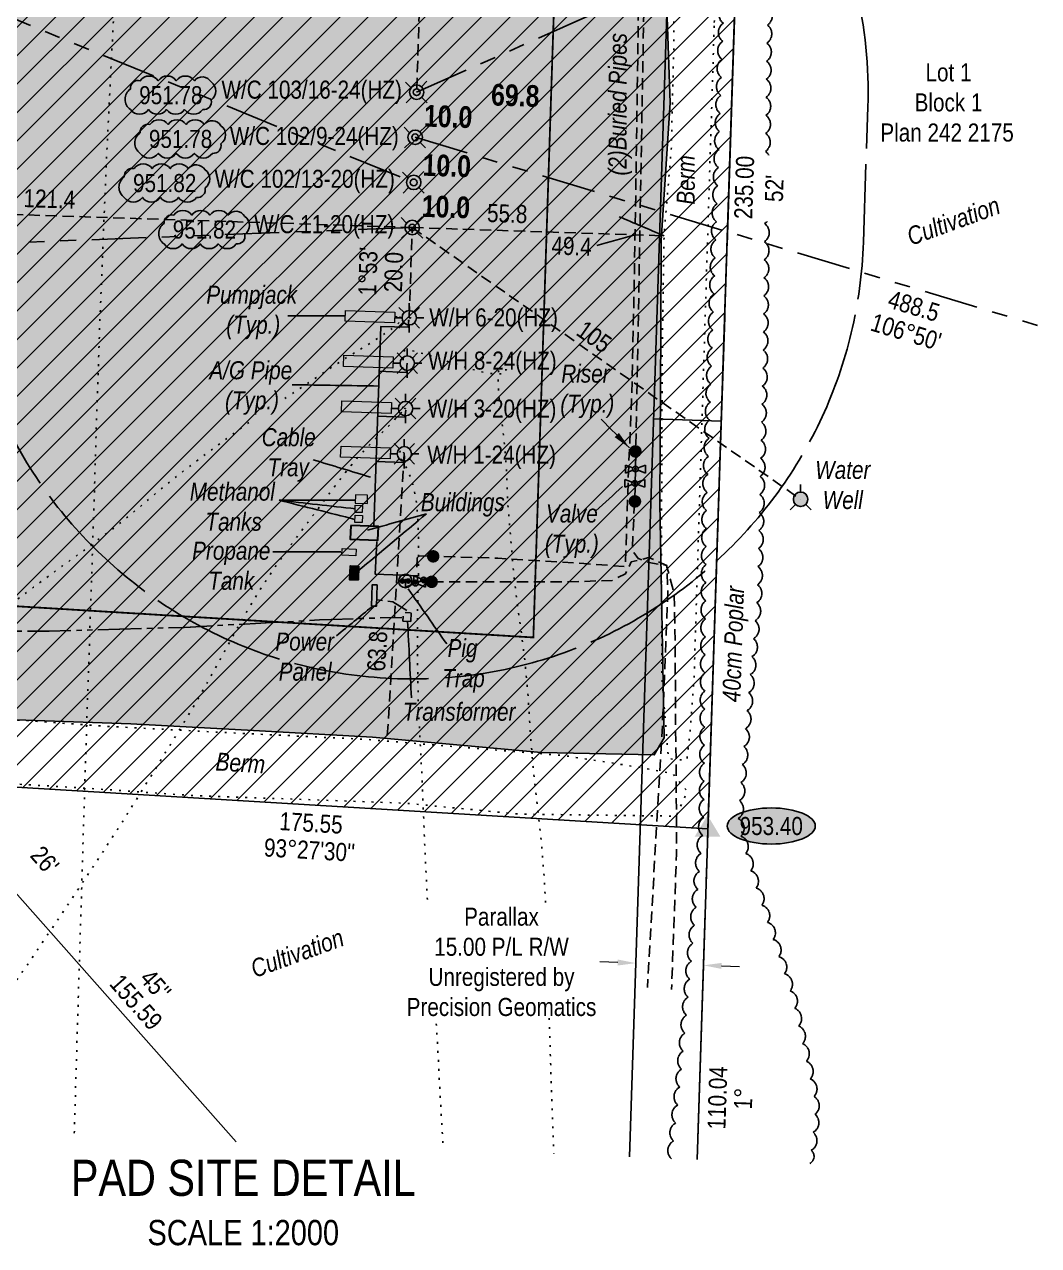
# Model space of a CAD drawing. Extents: x 296586 to 307845, y 5796063 to 5801446.
# Drawn here: x 305436 to 305998, y 5796460 to 5797137 of the extents above; entities that cross this region are included whole.
import ezdxf
from ezdxf.enums import TextEntityAlignment as Align

# ---------------------------------------------------------------- set-up
doc = ezdxf.new("R2010")
doc.units = 0
doc.header["$LTSCALE"] = 5
doc.header["$PDSIZE"] = 0.5
for name, pattern in [('0', [1, 1, 0]), ('foc-BUFFER', [16.75, 15, -1.75]), ('foc-DOT', [1, 0.2, -0.8]), ('foc-DRILLPATH', [14.75, 6, -1.75, 1.75, -1.75, 1.75, -1.75]), ('foc-QUARTERLINE', [33, 25, -3, 2, -3]), ('foc-TIELINE', [1.875, 1.25, -0.625]), ('foc-TOPO', [1, 0.2, -0.8]), ('POWERLINE5', [7.8, 2.4, -0.6, 0.6, -0.6, 0.6, -0.6, 2.4]), ('UG_PIPE', [1.875, 1.25, -0.625])]:
    doc.linetypes.add(name, pattern=pattern)
doc.layers.get('Defpoints').update_dxf_attribs({"color": 9})
for name, color, linetype in [('AS-DRILL', 8, 'foc-DOT'), ('AS-PIPE-UG', 44, 'UG_PIPE'), ('AS-PIPE-UG-T', 44, 'Continuous'), ('AS-POWER-EXISTING', 72, 'POWERLINE5'), ('AS-POWER-EXISTING-T', 72, 'Continuous'), ('AS-ROADS', 254, 'Continuous'), ('AS-SYMBOL', 7, 'Continuous'), ('AUX-BUFFER', 7, 'foc-BUFFER'), ('C-RW', 13, 'Continuous'), ('C-WS-S', 8, 'Continuous'), ('DETAIL-T', 7, 'Continuous'), ('F-WS-S', 8, 'Continuous'), ('L-BD', 7, 'Continuous'), ('L-MON', 1, 'Continuous'), ('L-QSEC', 8, 'foc-QUARTERLINE'), ('L-TIE', 7, 'foc-TIELINE'), ('L-TIE-T', 7, 'Continuous'), ('L-TITLEDB', 4, 'Continuous'), ('P-BUFFER-PURPLE', 187, 'foc-TIELINE'), ('P-ELEVATION', 7, 'Continuous'), ('P-PDRILLPATH', 12, 'foc-DRILLPATH'), ('P-PROPOSED', 10, 'Continuous'), ('P-PROPOSED-EXISTING-H', 59, 'Continuous'), ('T-BUSH', 110, '0'), ('T-BUSH-T', 110, 'Continuous'), ('T-GENERAL', 48, 'foc-TOPO'), ('T-WATER-T', 170, 'Continuous')]:
    doc.layers.add(name, color=color, linetype=linetype)
for name, color, linetype, lineweight in [('AS-GENERAL', 48, 'Continuous', 18), ('C-RW-T', 13, 'Continuous', 9), ('T-TEXT', 48, 'Continuous', 18)]:
    doc.layers.add(name, color=color, linetype=linetype, lineweight=lineweight)
for name, color, linetype, true_color in [('AS-PIPE-AG', 7, 'Continuous', 0x7d00fa), ('AS-PIPE-AG-T', 7, 'Continuous', 0x7d00fa), ('AS-STRUCTURE-H', 7, 'Continuous', 0xa8a8a8), ('AS-STRUCTURE-T', 7, 'Continuous', 0x454545)]:
    doc.layers.add(name, color=color, linetype=linetype, true_color=true_color)
doc.layers.add('AS-STRUCTURE', color=7, linetype='Continuous', lineweight=30, true_color=0x595959)
doc.styles.add('80', font='ARIALN.TTF', dxfattribs={"height": 10})
doc.styles.add('80CG', font='ARIALN.TTF', dxfattribs={"height": 10})
doc.styles.add('80L', font='ARIALN.TTF', dxfattribs={"height": 10})
doc.styles.add('80LS', font='ARIALNI.TTF', dxfattribs={"height": 10})
doc.styles.add('BOLD', font='ARIALNB.TTF')
doc.dimstyles.new('Compass 5 000', dxfattribs={"dimscale": 5, "dimtxt": 9, "dimasz": 2, "dimexe": 0.2, "dimexo": 0.0625, "dimgap": 0.5, "dimtad": 0, "dimtih": 1, "dimtoh": 1, "dimzin": 0, "dimdsep": 46, "dimtxsty": '80CG', "dimcen": 0.1, "dimse1": 1, "dimse2": 1, "dimclrd": 256, "dimclrt": 256, "dimaunit": 1, "dimadec": 4, "dimazin": 0, "dimtfac": 0.06, "dimtofl": 0, "dimtmove": 0, "dimatfit": 1, "dimfxl": 0.2, "dimtolj": 1, "dimtzin": 0, "dimlwd": -1, "dimarcsym": 0})

# ---------------------------------------------------------------- blocks, each defined once
blk = doc.blocks.new('*U406')
at = {"layer": 'DETAIL-T', "color": 3, "insert": (0, 0), "char_height": 20, "width": 217.1081, "attachment_point": 5, "style": '80CG'}
blk.add_mtext('PAD SITE DETAIL\\P{\\H0.7x;SCALE 1:2000}', dxfattribs=at)
blk = doc.blocks.new('GAS')
h = blk.add_hatch(color=255)
h.dxf.hatch_style = 1
edge = h.paths.add_edge_path()
edge.add_arc((0, 0), 0.9, 0, 360)
for p, q in [((0, 0.81), (0, 1.62)), ((-0.81, 0), (-1.62, 0)), ((-0.57, 0.57), (-1.14, 1.14)), ((0.57, 0.57), (1.14, 1.14)), ((1.62, 0), (0.81, 0)), ((-0.57, -0.57), (-1.14, -1.14)), ((0, -0.81), (0, -1.62)), ((1.14, -1.14), (0.57, -0.57))]:
    blk.add_line(p, q)
blk.add_circle((0, 0), 0.8)
blk = doc.blocks.new('WAT')
h = blk.add_hatch(color=255)
h.dxf.hatch_style = 1
edge = h.paths.add_edge_path()
edge.add_arc((0, 0), 0.9, 0, 360)
at = {"color": 170}
for p, q in [((0, 0.82), (0, 1.63)), ((-0.58, -0.58), (-1.15, -1.15)), ((0.58, -0.58), (1.15, -1.15))]:
    blk.add_line(p, q, dxfattribs=at)
blk.add_circle((0, 0), 0.8, dxfattribs=at)
blk = doc.blocks.new('RISER')
h = blk.add_hatch(color=255)
h.dxf.hatch_style = 1
edge = h.paths.add_edge_path()
edge.add_arc((0, 0), 0.7, 0, 360)
blk.add_hatch(color=13).paths.add_polyline_path([(0.58, -0.15), (-0.58, -0.15, 0.774597)])
at = {"color": 13}
blk.add_line((-0.58, -0.15), (0.58, -0.15), dxfattribs=at)
blk.add_circle((0, 0), 0.6, dxfattribs=at)
blk = doc.blocks.new('VALVE')
h = blk.add_hatch(color=255)
h.dxf.hatch_style = 1
edge = h.paths.add_edge_path()
edge.add_line((-0.33, 0.24), (-1.2, 0.59))
edge.add_line((-1.2, 0.59), (-1.2, -0.59))
edge.add_line((-1.2, -0.59), (-0.33, -0.24))
edge.add_arc((0, 0), 0.411, 215.8775, 324.1225)
edge.add_line((0.33, -0.24), (1.2, -0.59))
edge.add_line((1.2, -0.59), (1.2, 0.59))
edge.add_line((1.2, 0.59), (0.33, 0.24))
edge.add_arc((0, 0), 0.411, 35.8775, 144.1225)
at = {"color": 48}
for p, q in [((-1.1, 0.44), (-1.1, -0.44)), ((-0.29, 0.12), (-1.1, 0.44)), ((0.29, 0.12), (1.1, 0.44)), ((1.1, 0.44), (1.1, -0.44)), ((-1.1, -0.44), (-0.29, -0.12)), ((1.1, -0.44), (0.29, -0.12))]:
    blk.add_line(p, q, dxfattribs=at)
for radius in [0.311, 0.11]:
    blk.add_circle((0, 0), radius, dxfattribs=at)
blk = doc.blocks.new('PIG')
h = blk.add_hatch(color=255)
h.dxf.hatch_style = 1
edge = h.paths.add_edge_path()
edge.add_arc((0, 0), 0.85, 0, 360)
at = {"layer": 'AS-SYMBOL'}
h = blk.add_hatch(color=13, dxfattribs=at)
h.dxf.hatch_style = 1
h.paths.add_polyline_path([(-0.1, 0, 1), (-0.55, 0, 1)])
h = blk.add_hatch(color=13, dxfattribs=at)
h.dxf.hatch_style = 1
h.paths.add_polyline_path([(0.1, 0, 1), (0.55, 0, 1)])
at = {"layer": 'AS-SYMBOL', "color": 13}
for centre, radius in [((0, 0), 0.75), ((-0.33, 0), 0.225), ((0.33, 0), 0.225)]:
    blk.add_circle(centre, radius, dxfattribs=at)
blk = doc.blocks.new('STRIA')
blk.add_hatch(color=255).paths.add_polyline_path([(-0.04, 1.52), (-1.47, -0.87), (1.39, -0.87)])
blk = doc.blocks.new('STRIAA')
blk.add_blockref('STRIA', (0, 0))
blk = doc.blocks.new('STRIB')
at = {"color": 1}
blk.add_solid([(-1.12, -0.67), (-0.04, 1.13), (1.04, -0.67)], dxfattribs=at)
blk = doc.blocks.new('STRIBB')
blk.add_blockref('STRIB', (0, 0))
blk = doc.blocks.new('STRICC')
for name in ['STRIAA', 'STRIBB']:
    blk.add_blockref(name, (0, 0))
blk = doc.blocks.new('fdspike')
blk.add_blockref('STRICC', (0, 0))
blk = doc.blocks.new('*D445')
at = {"layer": 'C-RW-T', "transparency": 16777216}
for p, q in [((305764.84, 5796617.1), (305754.84, 5796617.42)), ((305822.3, 5796615.22), (305832.3, 5796614.89))]:
    blk.add_line(p, q, dxfattribs=at)
for points in [[(305764.89, 5796618.76), (305764.78, 5796615.43), (305774.83, 5796616.77)], [(305822.36, 5796616.88), (305822.25, 5796613.55), (305812.31, 5796615.54)]]:
    blk.add_solid(points, dxfattribs=at)
at = {"layer": 'Defpoints', "color": 0, "transparency": 16777216}
for p in [(305774.83, 5796616.77), (305774.82, 5796616.39), (305812.3, 5796615.17)]:
    blk.add_point(p, dxfattribs=at)
at = {"layer": 'C-RW-T', "transparency": 16777216, "insert": (305700.47, 5796617.42), "char_height": 10, "attachment_point": 5, "style": '80CG', "bg_fill": 3, "box_fill_scale": 1.1, "bg_fill_color": 256, "bg_fill_true_color": 13158600, "bg_fill_transparency": 0}
blk.add_mtext('\\A1;Parallax\\P15.00 P/L R/W\\PUnregistered by\\PPrecision Geomatics', dxfattribs=at)
blk = doc.blocks.new('we')
at = {"layer": 'P-ELEVATION'}
h = blk.add_hatch(color=111, dxfattribs=at)
h.dxf.hatch_style = 1
edge = h.paths.add_edge_path()
edge.add_ellipse((0, 0), major_axis=(-24.38, 0), ratio=0.410256, start_angle=0, end_angle=360)
at = {"layer": 'P-ELEVATION', "color": 7, "flags": 128}
blk.add_lwpolyline([(0, 0, 12.5, 0, 0), (-12.42, -6.43, 0, 0, 0)], format="xyseb", dxfattribs=at)
at = {"layer": 'P-ELEVATION', "color": 7}
blk.add_ellipse((0, 0), major_axis=(-24.38, 0), ratio=0.410256, dxfattribs=at)
at = {"layer": 'P-ELEVATION', "style": '80'}
blk.add_attdef('ELEVATION', text='', height=10, dxfattribs=at).set_placement((0, 0), align=Align.MIDDLE_CENTER)
blk = doc.blocks.new('WC')
at = {"layer": 'L-MON'}
h = blk.add_hatch(color=255, dxfattribs=at)
h.dxf.hatch_style = 1
edge = h.paths.add_edge_path()
edge.add_arc((0, 0), 0.9, 0, 360)
at = {"layer": 'L-MON', "color": 240, "flags": 128}
for points in [[(-0.62, 0.5), (-1.23, 1.12)], [(0.52, 0.61), (1.13, 1.21)], [(-1.18, -1.18), (-0.56, -0.57)], [(1.16, -1.18), (0.56, -0.57)]]:
    blk.add_lwpolyline(points, dxfattribs=at)
at = {"layer": 'L-MON', "color": 240}
for radius in [0.8, 0.373]:
    blk.add_circle((0, 0), radius, dxfattribs=at)
blk = doc.blocks.new('wa')
at = {"layer": 'P-ELEVATION'}
h = blk.add_hatch(color=111, dxfattribs=at)
h.dxf.hatch_style = 1
edge = h.paths.add_edge_path()
edge.add_arc((-17.35, -4.5), 6.1, 215, 325)
edge.add_arc((-7.35, -4.5), 6.1, 215, 325)
edge.add_arc((2.65, -4.5), 6.1, 215, 325)
edge.add_arc((12.65, -4.5), 6.1, 215, 325)
edge.add_arc((18.14, -3.7), 4.32, 263.43363, 373.43363)
edge.add_arc((18.85, 2.3), 6.1, 305, 415)
edge.add_arc((17.45, 4.39), 5.69, 30.69553, 140.69553)
edge.add_arc((8.05, 4.5), 6.1, 35, 145)
edge.add_arc((-1.95, 4.5), 6.1, 35, 145)
edge.add_arc((-11.95, 4.5), 6.1, 35, 145)
edge.add_arc((-18.04, 3.81), 4.33, 75.42608, 185.42608)
edge.add_arc((-18.36, -2.3), 6.96, 125, 235)
at = {"color": 240, "flags": 128}
blk.add_lwpolyline([(-22.35, -8, 0.520567), (-12.35, -8, 0.520567), (-2.35, -8, 0.520567), (7.65, -8, 0.520567), (17.65, -8, 0.520567), (22.35, -2.7, 0.520567), (22.35, 7.3, 0.520567), (13.05, 8, 0.520567), (3.05, 8, 0.520567), (-6.95, 8, 0.520567), (-16.95, 8, 0.520567), (-22.35, 3.4, 0.520567)], format="xyb", close=True, dxfattribs=at)
at = {"layer": 'P-ELEVATION', "color": 240, "flags": 128}
blk.add_lwpolyline([(0, 0, 12.5, 0, 0), (-12.42, -6.43, 0, 0, 0)], format="xyseb", dxfattribs=at)
at = {"layer": 'P-ELEVATION', "color": 240, "style": '80'}
blk.add_attdef('ELEVATION', text='', height=10, dxfattribs=at).set_placement((0, 0), align=Align.MIDDLE_CENTER)

msp = doc.modelspace()

# ---------------------------------------------------------------- hatches: boundary and pattern name
at = {"layer": 'AS-POWER-EXISTING-T'}
h = msp.add_hatch(color=256, dxfattribs=at)
h.dxf.hatch_style = 1
h.paths.add_polyline_path([(305631.577, 5796826.267), (305631.181, 5796814.404), (305628.54, 5796814.492), (305628.936, 5796826.355)])
at = {"layer": 'AS-ROADS'}
h = msp.add_hatch(color=256, dxfattribs=at)
h.dxf.hatch_style = 1
h.paths.add_polyline_path([(305338.092, 5796795.389), (305345.306, 5796831.077), (305350.08, 5796918.156), (305348.893, 5797131.351), (305351.877, 5797236.919), (305360.829, 5797253.022), (305367.394, 5797258.987), (305402.605, 5797259.583), (305453.332, 5797257.197), (305485.559, 5797252.426), (305524.947, 5797250.04), (305542.851, 5797250.04), (305584.627, 5797250.04), (305613.273, 5797250.04), (305636.548, 5797251.233), (305669.968, 5797251.233), (305717.712, 5797247.058), (305749.939, 5797244.672), (305764.262, 5797240.497), (305771.423, 5797237.515), (305780.375, 5797227.376), (305785.746, 5797215.447), (305788.73, 5797200.537), (305791.118, 5797172.505), (305793.846, 5797093.201), (305788.93, 5797016.975), (305788.735, 5796967.195), (305788.137, 5796871.504), (305790.524, 5796741.482), (305785.062, 5796732.105), (305722.417, 5796733.376), (305629.069, 5796741.964), (305563.145, 5796745.657), (305495.205, 5796749.286), (305415.637, 5796752.063), (305375.155, 5796755.2), (305348.896, 5796765.936), (305334.66, 5796772.848), (305309.191, 5796776.591), (305309.36, 5796791.511), (305323.952, 5796793.175)])
at = {"layer": 'AS-STRUCTURE-H'}
h = msp.add_hatch(color=256, dxfattribs=at)
h.dxf.hatch_style = 1
h.paths.add_polyline_path([(305616.957, 5796859.174), (305616.704, 5796851.607), (305632.042, 5796851.094), (305632.295, 5796858.662)])
h = msp.add_hatch(color=256, dxfattribs=at)
h.dxf.hatch_style = 1
h.paths.add_polyline_path([(305621.362, 5796836.674), (305621.105, 5796828.982), (305616.535, 5796829.134), (305616.792, 5796836.827)])
at = {"layer": 'P-PROPOSED-EXISTING-H'}
h = msp.add_hatch(dxfattribs=at)
h.set_pattern_fill('ANSI31', color=256, scale=3.499794)
h.set_pattern_definition([(45, (-542.316, 3161.673), (-7.857261993, 7.857261993), [])])
h.paths.add_polyline_path([(305304.293, 5796756.931), (305343.84, 5796754.542), (305376.599, 5796717.577), (305814.686, 5796691.131), (305833.908, 5797278.229), (305322.416, 5797309.105), (305304.337, 5796756.928)])

# ---------------------------------------------------------------- linework, layer by layer
at = {"layer": 'AS-DRILL', "flags": 128}
for points in [[(305506.002, 5797482.666), (305504.039, 5797445.971), (305501.09, 5797398.302), (305498.221, 5797350.153), (305495.456, 5797302.726), (305492.517, 5797255.331), (305489.493, 5797207.664), (305486.684, 5797159.764), (305484.204, 5797112.575), (305481.868, 5797064.631), (305479.833, 5797016.673), (305477.947, 5796968.711), (305476.301, 5796920.488), (305474.865, 5796872.506), (305473.294, 5796824.281), (305471.703, 5796776.806), (305470.097, 5796728.332), (305468.636, 5796680.351), (305467.191, 5796632.146), (305465.705, 5796584.166), (305464.294, 5796536.184), (305463.844, 5796520.814)], [(305649.39, 5796974.189), (305649.811, 5796974.097), (305650.534, 5796974.018), (305650.997, 5796973.724), (305651.199, 5796973.14), (305651.193, 5796972.39), (305650.902, 5796971.977), (305650.778, 5796972.007), (305650.337, 5796972.249), (305649.544, 5796972.431), (305648.527, 5796972.648), (305647.449, 5796973.217), (305646.54, 5796973.629), (305645.227, 5796973.957), (305644.146, 5796974.451), (305643.645, 5796975.047), (305643.401, 5796975.207), (305642.926, 5796975.226), (305642.378, 5796975.273), (305641.659, 5796975.452), (305641.186, 5796975.497), (305641.571, 5796975.131), (305642.426, 5796974.621), (305643.185, 5796974.19), (305643.768, 5796973.766), (305644.299, 5796973.294), (305644.525, 5796972.684), (305644.524, 5796972.659), (305643.83, 5796971.586), (305641.804, 5796969.742), (305639.841, 5796968.22), (305638.605, 5796967.344), (305634.692, 5796964.624), (305630.294, 5796961.675), (305625.133, 5796958.405), (305619.209, 5796954.841), (305612.925, 5796951.017), (305606.219, 5796946.659), (305598.759, 5796941.605), (305590.531, 5796936.133), (305581.356, 5796930.123), (305579.516, 5796928.899)], [(305648.315, 5796949.052), (305648.322, 5796948.601), (305648.286, 5796948.352), (305648.294, 5796948.552), (305648.319, 5796948.526), (305648.382, 5796948.248), (305648.125, 5796948.084), (305647.535, 5796947.707), (305646.953, 5796946.93), (305646.016, 5796946.042), (305645.508, 5796945.837), (305645.796, 5796946.777), (305645.888, 5796947.824), (305645.877, 5796948.775), (305645.952, 5796950.023), (305646.006, 5796951.372), (305646.026, 5796952.472), (305645.973, 5796953.024), (305645.895, 5796953.578), (305645.764, 5796954.034), (305645.853, 5796955.006), (305645.879, 5796955.03), (305646.943, 5796955.988), (305649.729, 5796956.201), (305650.5, 5796956.069), (305654.34, 5796955.139), (305660.694, 5796953.256), (305668.004, 5796950.859), (305675.411, 5796948.408), (305682.476, 5796946.171), (305688.76, 5796944.391), (305693.997, 5796943.354), (305698.285, 5796942.981), (305701.152, 5796943.34), (305702.761, 5796944.151), (305703.569, 5796944.944), (305703.185, 5796945.36), (305702.012, 5796945.432), (305700.991, 5796945.549), (305700.122, 5796945.709), (305699.34, 5796945.565), (305699.315, 5796945.541), (305698.773, 5796944.512), (305698.527, 5796942.145), (305698.598, 5796938.339), (305698.878, 5796932.874), (305699.552, 5796926.016), (305700.508, 5796918.096), (305701.531, 5796909.348), (305702.482, 5796900.052), (305703.172, 5796890.491), (305703.515, 5796880.394), (305704.118, 5796869.31), (305705.184, 5796856.682), (305706.288, 5796843.127), (305707.57, 5796829.013), (305709.385, 5796814.478), (305711.523, 5796799.28), (305713.616, 5796782.331), (305715.225, 5796763.927), (305716.427, 5796744.738), (305717.94, 5796725.21), (305720.187, 5796705.253), (305722.461, 5796684.745), (305724.138, 5796663.685), (305725.204, 5796642.375), (305725.799, 5796621.159), (305726.311, 5796600.396), (305727.034, 5796579.875), (305727.74, 5796559.555), (305728.393, 5796538.562), (305729.142, 5796517.439), (305729.425, 5796511.095)], [(305647.37, 5796923.884), (305647.243, 5796923.839), (305647.139, 5796923.744), (305646.968, 5796923.85), (305646.685, 5796924.287), (305646.664, 5796924.388), (305646.641, 5796924.439), (305646.532, 5796924.218), (305645.937, 5796923.717), (305645.139, 5796923.174), (305644.883, 5796923.034), (305645.074, 5796923.427), (305645.523, 5796924.009), (305646.009, 5796924.89), (305646.429, 5796924.748), (305646.896, 5796923.303), (305646.77, 5796922.658), (305646.472, 5796922.72), (305646.272, 5796922.728), (305646.147, 5796922.733), (305645.787, 5796922.497), (305645.761, 5796922.473), (305644.719, 5796921.439), (305642.549, 5796919.125), (305642.262, 5796918.836), (305639.335, 5796915.752), (305635.473, 5796911.805), (305631.327, 5796907.669), (305626.611, 5796903.03), (305621.068, 5796897.099), (305615.044, 5796889.811), (305608.363, 5796881.123), (305601.167, 5796871.456), (305593.183, 5796860.869), (305584.642, 5796849.48), (305575.894, 5796837.323), (305567.16, 5796824.264), (305558.665, 5796810.296), (305550.467, 5796795.64), (305541.82, 5796779.775), (305532.655, 5796763.482), (305522.804, 5796746.941), (305512.233, 5796729.903), (305501.634, 5796712.792), (305490.455, 5796694.929), (305478.717, 5796676.888), (305466.145, 5796658.004), (305453.038, 5796638.267), (305439.224, 5796617.758), (305424.566, 5796596.782), (305408.236, 5796574.673), (305390.441, 5796551.622), (305372.43, 5796528.155), (305372.104, 5796527.717)], [(305560.64, 5796916.122), (305550.216, 5796908.687), (305538.634, 5796900.073), (305526.225, 5796890.791), (305513.381, 5796880.676), (305500.168, 5796869.474), (305486.505, 5796858.267), (305472.159, 5796847.512), (305457.183, 5796836.632), (305441.324, 5796824.937), (305424.556, 5796812.454), (305406.049, 5796799.015), (305385.859, 5796784.793), (305365.871, 5796770.637), (305346.865, 5796756.618), (305328.029, 5796742.466), (305308.511, 5796728.167), (305287.952, 5796713.484), (305267.108, 5796698.563), (305246.334, 5796682.889), (305225.551, 5796666.389), (305205.58, 5796650.156), (305200.318, 5796645.81)], [(305646.66, 5796898.859), (305646.497, 5796899.166), (305646.263, 5796899.576), (305645.953, 5796899.939), (305645.55, 5796900.505), (305645.277, 5796901.167), (305645.028, 5796901.828), (305644.667, 5796901.567), (305644.268, 5796900.357), (305643.859, 5796898.897), (305643.708, 5796897.628), (305644.028, 5796896.889), (305644.477, 5796896.245), (305644.885, 5796895.803), (305645.326, 5796895.561), (305645.784, 5796895.142), (305646.069, 5796894.755), (305646.09, 5796894.679), (305646.085, 5796894.554), (305646.081, 5796894.454), (305646.293, 5796894.12), (305646.341, 5796894.068), (305647.181, 5796892.558), (305648.519, 5796889.752), (305648.657, 5796889.446), (305650.472, 5796884.844), (305652.132, 5796878.847), (305653.375, 5796871.841), (305654.08, 5796863.881), (305654.411, 5796854.735), (305654.572, 5796843.87), (305654.427, 5796831.591), (305654.078, 5796817.994), (305653.894, 5796803.515), (305653.957, 5796788.35), (305654.124, 5796772.655), (305654.53, 5796756.676), (305655.39, 5796739.577), (305656.35, 5796721.199), (305657.177, 5796702.025), (305657.947, 5796682.053), (305658.964, 5796660.769), (305660.165, 5796639.078), (305661.778, 5796617.07), (305663.654, 5796594.126), (305665.128, 5796570.522), (305666.342, 5796546.078), (305667.731, 5796522.227), (305668.327, 5796513.444)]]:
    msp.add_lwpolyline(points, dxfattribs=at)
at = {"layer": 'AS-GENERAL', "flags": 128}
for points in [[(305641.392, 5796977.292), (305641.193, 5796971.332), (305613.87, 5796972.244), (305614.069, 5796978.205)], [(305640.507, 5796952.544), (305640.3, 5796946.331), (305612.885, 5796947.247), (305613.092, 5796953.46)], [(305639.582, 5796927.354), (305639.377, 5796921.212), (305611.922, 5796922.129), (305612.127, 5796928.272)], [(305639.022, 5796902.224), (305638.817, 5796896.091), (305611.395, 5796897.007), (305611.6, 5796903.14)], [(305626.347, 5796875.924), (305619.603, 5796876.145), (305619.45, 5796871.477), (305626.194, 5796871.256)], [(305619.485, 5796870.412), (305623.482, 5796870.281), (305623.351, 5796866.283), (305619.354, 5796866.414)], [(305619.462, 5796864.869), (305623.46, 5796864.738), (305623.329, 5796860.741), (305619.331, 5796860.872)], [(305619.935, 5796845.999), (305619.75, 5796842.395), (305611.987, 5796842.792), (305612.171, 5796846.396)]]:
    msp.add_lwpolyline(points, close=True, dxfattribs=at)
at = {"layer": 'AS-PIPE-AG', "flags": 128}
for points in [[(305649.235, 5796972.987), (305648.7, 5796968.937), (305633.657, 5796969.414), (305629.825, 5796858.744)], [(305648.137, 5796948.137), (305647.852, 5796943.939), (305632.617, 5796944.597)], [(305647.412, 5796922.979), (305646.997, 5796919.087), (305631.835, 5796919.619)], [(305646.747, 5796897.812), (305646.562, 5796894.032), (305630.95, 5796894.567)], [(305774.767, 5796899.384), (305774.26, 5796873.067)], [(305631.39, 5796850.352), (305630.552, 5796832.122), (305654.915, 5796831.357)], [(305653.577, 5796836.022), (305653.827, 5796841.172), (305654.852, 5796842.289), (305661.262, 5796842.094)], [(305660.855, 5796828.012), (305647.98, 5796828.414)], [(305653.89, 5796827.992), (305654.03, 5796831.392)]]:
    msp.add_lwpolyline(points, dxfattribs=at)
at = {"layer": 'AS-PIPE-UG', "flags": 128}
for points in [[(305807.882, 5797373.062), (305804.522, 5797287.337), (305802.902, 5797256.964), (305795.235, 5797233.984), (305779.752, 5797210.964), (305777.077, 5797200.192), (305776.33, 5797185.034), (305776.25, 5797142.487), (305775.197, 5797068.472), (305773.955, 5796992.082), (305772.525, 5796929.574), (305770.802, 5796888.844), (305769.015, 5796836.392), (305746.135, 5796838.084), (305698.5, 5796841.032), (305663.262, 5796842.167)], [(305811.312, 5797373.432), (305807.387, 5797287.284), (305806.5, 5797253.742), (305798.107, 5797232.439), (305783.197, 5797202.442), (305781.43, 5797185.429), (305779.237, 5797142.374), (305777.917, 5797068.394), (305776.592, 5796992.287), (305775.79, 5796949.532), (305775.355, 5796930.052), (305774.8, 5796900.187)], [(305774.057, 5796872.059), (305773.385, 5796855.399), (305772.877, 5796845.647), (305776.182, 5796840.779), (305782.14, 5796838.607), (305791.875, 5796837.067), (305796.052, 5796821.987), (305796.64, 5796794.967), (305796.825, 5796751.407), (305797.21, 5796722.132), (305797.385, 5796677.314), (305794.657, 5796602.194)], [(305662.047, 5796828.002), (305711.982, 5796827.939), (305737.595, 5796827.889), (305761.725, 5796828.752), (305769.187, 5796832.409), (305772.277, 5796838.957), (305782.022, 5796841.424), (305791.945, 5796837.042), (305792.572, 5796823.642), (305791.532, 5796794.429), (305789.567, 5796748.312), (305781.252, 5796603.229)]]:
    msp.add_lwpolyline(points, dxfattribs=at)
at = {"layer": 'AS-POWER-EXISTING', "flags": 128}
for points in [[(305645.277, 5796808.134), (305631.267, 5796807.917), (305599.692, 5796806.827), (305524.815, 5796802.727), (305449.982, 5796800.607), (305352.247, 5796800.242), (305293.27, 5796804.374), (305208.622, 5796808.627), (305126.378, 5796813.641)], [(305648.062, 5796811.982), (305640.362, 5796816.797), (305631.302, 5796818.026)]]:
    msp.add_lwpolyline(points, dxfattribs=at)
msp.add_lwpolyline([(305650.537, 5796810.717), (305650.292, 5796805.927), (305645.84, 5796806.154), (305646.084, 5796810.944)], close=True, dxfattribs=at)
at = {"layer": 'AS-POWER-EXISTING-T', "flags": 128}
msp.add_lwpolyline([(305631.577, 5796826.267), (305631.181, 5796814.404), (305628.54, 5796814.492), (305628.936, 5796826.355)], close=True, dxfattribs=at)
at = {"layer": 'AS-ROADS', "flags": 128}
msp.add_lwpolyline([(305791.118, 5797172.505), (305793.846, 5797093.201), (305788.93, 5797016.975), (305788.735, 5796967.195), (305788.137, 5796871.504), (305790.524, 5796741.482), (305785.062, 5796732.105), (305722.417, 5796733.376), (305629.069, 5796741.964), (305563.145, 5796745.657), (305495.205, 5796749.286), (305415.637, 5796752.063), (305375.155, 5796755.2), (305348.896, 5796765.936), (305334.66, 5796772.848), (305309.191, 5796776.591), (305309.36, 5796791.511), (305323.952, 5796793.175), (305338.092, 5796795.389), (305338.092, 5796795.389), (305345.306, 5796831.077), (305350.08, 5796918.156), (305348.893, 5797131.351), (305351.877, 5797236.919)], dxfattribs=at)
at = {"layer": 'AS-STRUCTURE', "flags": 128}
for points in [[(305616.957, 5796859.174), (305616.704, 5796851.607), (305632.042, 5796851.094), (305632.295, 5796858.662)], [(305621.362, 5796836.674), (305621.105, 5796828.982), (305616.535, 5796829.134), (305616.792, 5796836.827)]]:
    msp.add_lwpolyline(points, close=True, dxfattribs=at)
at = {"layer": 'AUX-BUFFER', "color": 251, "linetype": 'foc-BUFFER', "flags": 128}
msp.add_lwpolyline([(305401.174, 5797032.34, 1), (305900.877, 5797015.979), (305903.331, 5797090.935, 1), (305403.628, 5797107.296)], format="xyb", close=True, dxfattribs=at)
at = {"layer": 'C-RW', "flags": 128}
for points in [[(305771.321, 5796509.484), (305802.782, 5797470.698)], [(305840.251, 5797469.187), (305808.791, 5796508.044)], [(305784.697, 5796918.148), (305822.066, 5796916.921)]]:
    msp.add_lwpolyline(points, dxfattribs=at)
at = {"layer": 'L-QSEC', "flags": 128}
msp.add_lwpolyline([(305840.251, 5797469.187), (305808.791, 5796508.044)], dxfattribs=at)
at = {"layer": 'L-TIE', "flags": 128}
for points in [[(305658.648, 5797256.949), (305653.488, 5797099.115)], [(305651.029, 5797024.16), (305347.74, 5797034.09)], [(305649.39, 5796974.189), (305651.029, 5797024.16)], [(305651.029, 5797024.16), (305790.48, 5797019.594)], [(305651.029, 5797024.16), (305866.107, 5796873.649)], [(305646.66, 5796898.859), (305637.054, 5796739.739)]]:
    msp.add_lwpolyline(points, dxfattribs=at)
at = {"layer": 'L-TITLEDB', "flags": 128}
msp.add_lwpolyline([(305343.84, 5796754.542), (305553.599, 5796517.855)], dxfattribs=at)
at = {"layer": 'P-BUFFER-PURPLE', "const_width": 1, "flags": 128}
msp.add_lwpolyline([(305406.913, 5796834.135), (305423.965, 5796814.893), (305718.109, 5796797.137), (305730.784, 5797184.277), (305418.993, 5797203.099)], close=True, dxfattribs=at)
at = {"layer": 'P-PDRILLPATH'}
for p, q in [((305653.488, 5797099.115), (305944.741, 5797228.383)), ((305651.029, 5797024.16), (305181.374, 5797006.321))]:
    msp.add_line(p, q, dxfattribs=at)
at = {"layer": 'P-PDRILLPATH', "flags": 128}
for points in [[(305207.085, 5797231.318), (305651.847, 5797049.145)], [(305652.67, 5797074.13), (305997.876, 5796969.742)]]:
    msp.add_lwpolyline(points, dxfattribs=at)
at = {"layer": 'P-PROPOSED', "flags": 128}
msp.add_lwpolyline([(305304.293, 5796756.931), (305343.84, 5796754.542), (305376.599, 5796717.577), (305814.686, 5796691.131), (305833.908, 5797278.229), (305322.416, 5797309.105), (305304.337, 5796756.928)], close=True, dxfattribs=at)
at = {"layer": 'T-BUSH', "flags": 128}
for points in [[(305794.624, 5796508.36, -0.520567), (305795.768, 5796518.294, -0.5205671), (305796.911, 5796528.227, -0.5205671), (305798.055, 5796538.161, -0.5205671), (305799.198, 5796548.095, -0.5205671), (305800.217, 5796558.042, -0.5205671), (305801.116, 5796568.001, -0.5205671), (305802.015, 5796577.96, -0.5205671), (305802.913, 5796587.919, -0.5205671), (305803.812, 5796597.877, -0.5205671), (305804.711, 5796607.836, -0.5205671), (305805.61, 5796617.795, -0.5205671), (305806.508, 5796627.754, -0.5205671), (305807.407, 5796637.713, -0.5205671), (305808.306, 5796647.672, -0.5205671), (305809.205, 5796657.631, -0.5205671), (305810.104, 5796667.59, -0.5205671), (305811.002, 5796677.549, -0.5205671), (305811.901, 5796687.508, -0.5205671), (305812.526, 5796697.481, -0.5205671), (305812.616, 5796707.48, -0.5205671), (305812.705, 5796717.479, -0.5205671), (305812.795, 5796727.478, -0.5205671), (305812.884, 5796737.477, -0.5205671), (305812.974, 5796747.476, -0.5205671), (305813.063, 5796757.475, -0.5205671), (305813.153, 5796767.474, -0.5205671), (305813.242, 5796777.473, -0.5205671), (305813.332, 5796787.472, -0.5205671), (305813.421, 5796797.471, -0.5205671), (305813.511, 5796807.47, -0.5205671), (305813.6, 5796817.469, -0.5205671), (305813.69, 5796827.468, -0.5205671), (305813.779, 5796837.467, -0.5205671), (305813.869, 5796847.466, -0.5205671), (305813.958, 5796857.465, -0.5205671), (305814.065, 5796867.463, -0.5205671), (305814.408, 5796877.457, -0.5205671), (305814.75, 5796887.45, -0.5205671), (305815.093, 5796897.444, -0.5205671), (305815.436, 5796907.437, -0.5205671), (305815.778, 5796917.431, -0.5205671), (305816.121, 5796927.425, -0.5205671), (305816.464, 5796937.418, -0.5205671), (305816.807, 5796947.412, -0.5205671), (305817.149, 5796957.405, -0.5205671), (305817.492, 5796967.399, -0.5205671), (305817.835, 5796977.392, -0.5205671), (305818.177, 5796987.386, -0.5205671), (305818.52, 5796997.379, -0.5205671), (305818.863, 5797007.373, -0.5205671), (305819.206, 5797017.366, -0.5205671), (305819.548, 5797027.36, -0.5205671), (305819.891, 5797037.353, -0.5205671), (305820.234, 5797047.347, -0.5205671), (305820.577, 5797057.341, -0.5205671), (305820.919, 5797067.334, -0.5205671), (305821.262, 5797077.328, -0.5205671), (305821.605, 5797087.321, -0.5205671), (305821.947, 5797097.315, -0.5205671), (305822.29, 5797107.308, -0.5205671), (305822.633, 5797117.302, -0.5205671), (305822.976, 5797127.295, -0.5205671), (305823.318, 5797137.289, -0.5205671), (305823.661, 5797147.282, -0.5205671), (305824.004, 5797157.276, -0.5205671), (305824.346, 5797167.269, -0.5205671), (305824.689, 5797177.263, -0.5205671), (305825.032, 5797187.257, -0.5205671), (305825.375, 5797197.25, -0.5205671), (305825.717, 5797207.244, -0.5205671), (305826.06, 5797217.237, -0.5205671), (305826.403, 5797227.231, -0.5205671), (305826.745, 5797237.224, -0.5205671), (305827.088, 5797247.218, -0.5205671), (305827.431, 5797257.211, -0.5205671), (305827.774, 5797267.205, -0.5205671), (305828.106, 5797277.199, -0.5205671), (305828.437, 5797287.193, -0.5205671), (305828.768, 5797297.187, -0.5205671), (305829.099, 5797307.181, -0.5205671), (305829.429, 5797317.174, -0.5205671), (305829.76, 5797327.168, -0.5205671), (305830.091, 5797337.162, -0.5205671), (305830.422, 5797347.156, -0.5205671), (305830.752, 5797357.15, -0.5205671), (305831.075, 5797367.144, -0.5205671), (305831.387, 5797377.139, -0.5205671), (305831.7, 5797387.133, -0.5205671), (305832.013, 5797397.128, -0.5205671), (305832.325, 5797407.123, -0.5205671), (305832.638, 5797417.117, -0.5205671), (305832.95, 5797427.112, -0.5205671), (305833.263, 5797437.106, -0.5205671), (305833.576, 5797447.101, -0.5205671), (305833.803, 5797457.097, -0.5205671), (305833.989, 5797467.095, -0.1301429), (305832.018, 5797469.519, -0.1301429)], [(305858.123, 5797468.467, -0.1293042), (305856.044, 5797466.161, -0.5205671), (305855.734, 5797456.166, -0.5205671), (305855.425, 5797446.172, -0.5205671), (305855.115, 5797436.177, -0.5205671), (305854.805, 5797426.182, -0.5205671), (305854.495, 5797416.188, -0.5205671), (305854.185, 5797406.193, -0.5205671), (305853.875, 5797396.199, -0.5205671), (305853.566, 5797386.204, -0.5205671), (305853.256, 5797376.209, -0.5205671), (305852.946, 5797366.215, -0.5205671), (305852.636, 5797356.22, -0.5205671), (305852.476, 5797346.222, -0.5205671), (305852.318, 5797336.224, -0.5205671), (305852.16, 5797326.226, -0.5205671), (305852.002, 5797316.227, -0.5205671), (305851.844, 5797306.229, -0.5205671), (305851.686, 5797296.231, -0.5205671), (305851.528, 5797286.233, -0.5205671), (305851.369, 5797276.235, -0.5205671), (305851.211, 5797266.237, -0.5205671), (305851.053, 5797256.238, -0.5205671), (305850.895, 5797246.24, -0.5205671), (305850.737, 5797236.242, -0.5205671), (305850.516, 5797226.245, -0.5205671), (305850.201, 5797216.251, -0.5205671), (305849.886, 5797206.257, -0.5205671), (305849.571, 5797196.262, -0.5205671), (305849.256, 5797186.268, -0.5205671), (305848.941, 5797176.273, -0.5205671), (305848.626, 5797166.279, -0.5205671), (305848.311, 5797156.284, -0.5205671), (305847.996, 5797146.29, -0.5205671), (305847.682, 5797136.295, -0.5205671), (305847.367, 5797126.301, -0.5205671), (305847.224, 5797116.303, -0.5205671), (305847.108, 5797106.304, -0.5205671), (305846.991, 5797096.305, -0.5205671), (305846.875, 5797086.307, -0.5205671), (305846.759, 5797076.308, -0.5205671), (305846.642, 5797066.309, -0.5205671), (305846.526, 5797056.31, -0.5205671), (305846.41, 5797046.312, -0.5205671), (305846.293, 5797036.313, -0.5205671), (305846.177, 5797026.314, -0.5205671), (305846.061, 5797016.315, -0.5205671), (305845.944, 5797006.317, -0.5205671), (305845.828, 5796996.318, -0.5205671), (305845.712, 5796986.319, -0.5205671), (305845.595, 5796976.321, -0.5205671), (305845.479, 5796966.322, -0.5205671), (305845.363, 5796956.323, -0.5205671), (305845.146, 5796946.326, -0.5205671), (305844.902, 5796936.33, -0.5205671), (305844.658, 5796926.333, -0.5205671), (305844.414, 5796916.337, -0.5205671), (305844.17, 5796906.34, -0.5205671), (305843.926, 5796896.344, -0.5205671), (305843.682, 5796886.348, -0.5205671), (305843.438, 5796876.351, -0.5205671), (305843.194, 5796866.355, -0.5205671), (305842.95, 5796856.358, -0.5205671), (305842.706, 5796846.362, -0.5205671), (305842.462, 5796836.365, -0.5205671), (305842.218, 5796826.369, -0.5205671), (305841.82, 5796816.381, -0.5205671), (305840.927, 5796806.422, -0.5205671), (305840.034, 5796796.462, -0.5205671), (305839.142, 5796786.503, -0.5205671), (305838.249, 5796776.543, -0.5205671), (305837.356, 5796766.584, -0.5205671), (305836.464, 5796756.624, -0.5205671), (305835.571, 5796746.665, -0.5205671), (305834.679, 5796736.705, -0.5205671), (305833.786, 5796726.746, -0.5205671), (305832.98, 5796716.779, -0.5205671), (305832.23, 5796706.808, -0.5205671), (305831.48, 5796696.837, -0.5205671), (305832.97, 5796687.086, -0.5205671), (305835.748, 5796677.481, -0.5205671), (305838.527, 5796667.875, -0.5205671), (305841.508, 5796658.332, -0.5205671), (305844.653, 5796648.84, -0.5205671), (305847.798, 5796639.348, -0.5205671), (305850.943, 5796629.856, -0.5205671), (305854.087, 5796620.364, -0.5205671), (305857.232, 5796610.872, -0.5205671), (305860.377, 5796601.38, -0.5205671), (305862.891, 5796591.715, -0.5205671), (305865.027, 5796581.947, -0.5205671), (305867.163, 5796572.178, -0.5205671), (305869.299, 5796562.41, -0.5205671), (305871.436, 5796552.641, -0.5205671), (305873.572, 5796542.872, -0.5205671), (305874.111, 5796533.015, -0.5205671), (305873.066, 5796523.071, -0.5205671), (305872.02, 5796513.126, -0.5205671), (305871.255, 5796505.841)]]:
    msp.add_lwpolyline(points, format="xyb", dxfattribs=at)
at = {"layer": 'T-GENERAL', "flags": 128}
msp.add_lwpolyline([(305818.24, 5797135.799), (305807.067, 5796773.724), (305804.807, 5796744.354), (305803.085, 5796729.042), (305792.922, 5796729.994), (305789.305, 5796774.049), (305789.067, 5796838.362), (305789.24, 5796904.387), (305789.51, 5796955.772), (305790.495, 5797020.542), (305794.5, 5797067.569), (305795.95, 5797127.452), (305796.062, 5797175.914), (305794.67, 5797217.724), (305804.95, 5797251.249), (305814.737, 5797256.767), (305820.372, 5797188.482)], close=True, dxfattribs=at)
msp.add_lwpolyline([(305387.506, 5796753.125), (305433.252, 5796751.384), (305480.457, 5796747.989), (305538.457, 5796744.939), (305625.73, 5796740.669), (305735.68, 5796731.639), (305774.825, 5796725.559), (305795.217, 5796721.782), (305803.342, 5796711.814), (305797.192, 5796698.177), (305710.56, 5796699.282), (305647.357, 5796705.332), (305584.672, 5796707.632), (305527.38, 5796709.712), (305475.06, 5796713.342), (305410.647, 5796717.242), (305374.707, 5796723.349), (305372.455, 5796726.837)], dxfattribs=at)

# ---------------------------------------------------------------- block references
at = {"xscale": 4.999705949999972, "yscale": 4.999705949999972, "zscale": 4.999705949999972}
msp.add_blockref('WAT', (305866.107, 5796873.649), dxfattribs=at)
msp.add_blockref('*U406', (305557.48, 5796484.108))
at = {"layer": 'AS-SYMBOL', "xscale": 4.999705949999972, "yscale": 4.999705949999972, "zscale": 4.999705949999972}
for name, p in [('RISER', (305774.62, 5796900.177)), ('VALVE', (305774.632, 5796890.392)), ('VALVE', (305774.287, 5796882.499)), ('RISER', (305774.357, 5796872.502)), ('RISER', (305662.647, 5796842.052)), ('PIG', (305647.242, 5796828.364)), ('VALVE', (305652.855, 5796827.239)), ('VALVE', (305657.37, 5796828.987)), ('RISER', (305661.817, 5796827.942))]:
    msp.add_blockref(name, p, dxfattribs=at)
at = {"layer": 'C-WS-S', "xscale": 4.999705949999972, "yscale": 4.999705949999972, "zscale": 4.999705949999972}
for p in [(305649.39, 5796974.189), (305648.315, 5796949.052), (305647.37, 5796923.884), (305646.66, 5796898.859)]:
    msp.add_blockref('GAS', p, dxfattribs=at)
at = {"layer": 'L-MON'}
for name, p, xscale, yscale, zscale in [('WC', (305653.488, 5797099.115), 4.999705949999979, 4.999705949999979, 4.999705949999979), ('WC', (305652.669, 5797074.13), 4.999705949999979, 4.999705949999979, 4.999705949999979), ('WC', (305651.849, 5797049.145), 4.999705949999979, 4.999705949999979, 4.999705949999979), ('WC', (305651.029, 5797024.16), 4.999705949999979, 4.999705949999979, 4.999705949999979), ('fdspike', (305814.77, 5796691.104), 4.999705949999972, 4.999705949999972, 4.999705949999972)]:
    msp.add_blockref(name, p, dxfattribs=dict(at, xscale=xscale, yscale=yscale, zscale=zscale))
at = {"layer": 'P-ELEVATION', "xscale": 0.99994119, "yscale": 0.99994119, "zscale": 0.99994119}
for p, values in [((305517.351, 5797097.482), {'ELEVATION': '951.78'}), ((305522.747, 5797073.258), {'ELEVATION': '951.78'}), ((305513.955, 5797048.803), {'ELEVATION': '951.82'}), ((305535.955, 5797023.069), {'ELEVATION': '951.82'})]:
    msp.add_blockref('wa', p, dxfattribs=at).add_auto_attribs(values)

# ---------------------------------------------------------------- texts
at = {"layer": 'AS-PIPE-AG-T', "char_height": 9.99941, "attachment_point": 1, "style": '80L'}
for s, width, insert in [('\\pi0.05134;{\\fArial Narrow|b0|i1|c0|p34;A/G Pipe\\P\\pi8.6934;(Typ.)}', 45.66617, (305538.664, 5796950.128)), ('\\pi0.56926;{\\fArial Narrow|b0|i1|c0|p34;Cable \\P\\pi3.7785;Tray}', 29.73847, (305567.12, 5796913.067))]:
    msp.add_mtext_dynamic_manual_height_columns(s, width=width, gutter_width=50, heights=[0], dxfattribs=dict(at, insert=insert))
at = {"layer": 'AS-PIPE-UG-T', "insert": (305759.692, 5797052.956), "char_height": 9.99941, "attachment_point": 1, "rotation": 89.89227, "style": '80L'}
msp.add_mtext_dynamic_manual_height_columns('{\\fArial Narrow|b0|i1|c0|p34;(2)Buried Pipes}', width=79.02224, gutter_width=50, heights=[0], dxfattribs=at)
at = {"layer": 'AS-POWER-EXISTING-T', "char_height": 9.99941, "attachment_point": 1, "style": '80L', "bg_fill": 1, "box_fill_scale": 1.1, "bg_fill_color": 254, "bg_fill_transparency": 0}
for s, width, insert in [('\\pi0.32723;{\\fArial Narrow|b0|i1|c0|p34;Power\\P\\pi2.1655;Panel}', 33.55839, (305574.948, 5796799.865)), ('\\pi0.76465;{\\fArial Narrow|b0|i1|c0|p34;Transformer}', 63.47653, (305645.046, 5796761.003))]:
    msp.add_mtext_dynamic_manual_height_columns(s, width=width, gutter_width=50, heights=[0], dxfattribs=dict(at, insert=insert))
at = {"layer": 'AS-STRUCTURE-T', "insert": (305654.912, 5796877.073), "char_height": 9.99941, "attachment_point": 1, "style": '80L'}
msp.add_mtext_dynamic_manual_height_columns('\\pi0.87673;{\\fArial Narrow|b0|i1|c0|p34;Buildings}', width=47.71255, gutter_width=50, heights=[0], dxfattribs=at)
at = {"layer": 'F-WS-S', "char_height": 10, "attachment_point": 1, "style": '80L', "bg_fill": 1, "box_fill_scale": 1.1, "bg_fill_color": 254, "bg_fill_transparency": 0}
for s, insert in [('W/H 6-20(HZ)', (305660.475, 5796979.387)), ('W/H 8-24(HZ)', (305659.744, 5796955.485)), ('W/H 3-20(HZ)', (305659.604, 5796928.916)), ('\\pt70;W/H 1-24(HZ)', (305659.362, 5796903.383))]:
    msp.add_mtext_dynamic_manual_height_columns(s, width=70.67299, gutter_width=50, heights=[0], dxfattribs=dict(at, insert=insert))
at = {"layer": 'L-BD', "color": 3, "style": 'BOLD'}
for s, p in [('69.8', (305708.108, 5797097.354)), ('10.0', (305670.931, 5797085.66)), ('10.0', (305670.194, 5797058.458)), ('10.0', (305669.702, 5797035.662))]:
    msp.add_text(s, height=11.9993, rotation=358.1247, dxfattribs=at).set_placement(p, align=Align.MIDDLE)
at = {"layer": 'L-BD', "style": '80L'}
for s, rotation, p in [('121.4', 358.1247, (305450.127, 5797040.12)), ('55.8', 358.1247, (305703.647, 5797031.903)), ('49.4', 358.1247, (305739.309, 5797013.887)), ("1°53'", 88.1247, (305626.472, 5796999.952)), ('20.0', 88.1247, (305640.713, 5796999.485)), ('63.8', 86.5455, (305631.628, 5796789.492)), ('175.55', 356.5455, (305595.04, 5796694.373)), ("93°27'30''", 356.5455, (305594.136, 5796679.401)), ("26'", 311.5484, (305447.599, 5796673.772)), ("45''", 311.5484, (305508.875, 5796604.63)), ('155.59', 311.5484, (305498.211, 5796595.179)), ('110.04', 88.1197, (305820.014, 5796542.19)), ('1°', 88.1197, (305834.256, 5796541.723))]:
    msp.add_text(s, height=9.9994, rotation=rotation, dxfattribs=at).set_placement(p, align=Align.MIDDLE)
at = {"layer": 'L-BD', "color": 5, "style": '80L'}
for s, p in [('488.5', (305928.859, 5796980.739)), ("106°50'", (305924.518, 5796966.382))]:
    msp.add_text(s, height=9.9994, rotation=343.1752, dxfattribs=at).set_placement(p, align=Align.MIDDLE)
at = {"layer": 'L-BD', "char_height": 10, "attachment_point": 1, "style": '80L', "bg_fill": 1, "box_fill_scale": 1.1, "bg_fill_color": 254, "bg_fill_transparency": 0}
for s, width, insert in [('W/C 103/16-24(HZ)', 99.34235, (305545.403, 5797105.541)), ('W/C 102/9-24(HZ)', 93.40793, (305550.027, 5797079.906)), ('W/C 102/13-20(HZ)', 98.60501, (305541.514, 5797056.163)), ('W/C 11-20(HZ)', 76.43369, (305563.496, 5797031.043))]:
    msp.add_mtext_dynamic_manual_height_columns(s, width=width, gutter_width=50, heights=[0], dxfattribs=dict(at, insert=insert))
at = {"layer": 'L-TIE-T', "insert": (305754.689, 5796967.803), "char_height": 9.9994, "width": 21.51315, "attachment_point": 2, "rotation": 325.0159, "style": '80L'}
msp.add_mtext('105', dxfattribs=at)
at = {"layer": 'L-TITLEDB', "insert": (305909.774, 5797115.134), "char_height": 10, "attachment_point": 1, "style": '80L'}
msp.add_mtext_dynamic_manual_height_columns('\\pi25.489;Lot 1\\P\\pi19.459;Block 1\\P\\pi0.49213;Plan 242 2175', width=73.52179, gutter_width=50, heights=[0], dxfattribs=at)
at = {"layer": 'T-BUSH-T', "insert": (305830.249, 5796793.405), "char_height": 9.99941, "attachment_point": 5, "rotation": 88.124729, "style": '80L'}
msp.add_mtext_dynamic_manual_height_columns('{\\fArial Narrow|b0|i1|c0|p34;40cm Poplar}', width=65.40696, gutter_width=47.5, heights=[0], dxfattribs=at)
at = {"layer": 'T-TEXT', "style": '80LS'}
for p in [(305950.707, 5797027.856), (305587.316, 5796622.337)]:
    msp.add_text('Cultivation', height=9.99941, rotation=20, dxfattribs=at).set_placement(p, align=Align.MIDDLE_CENTER)
at = {"layer": 'T-TEXT', "char_height": 9.99941, "attachment_point": 1, "style": '80L'}
for insert, rotation in [((305797.511, 5797036.533), 90), ((305542.272, 5796733.492), 356.545529)]:
    msp.add_mtext_dynamic_manual_height_columns('\\pi0.29976;{\\fArial Narrow|b0|i1|c0|p34;Berm}', width=27.27599, gutter_width=50, heights=[0], dxfattribs=dict(at, insert=insert, rotation=rotation))
for s, width, insert in [('\\pi0.32774;{\\fArial Narrow|b0|i1|c0|p34;Pumpjack\\P\\pi11.364;(Typ.)}', 51.00723, (305536.689, 5796991.964)), ('\\pi1.091;{\\fArial Narrow|b0|i1|c0|p34;Riser\\P\\pi0.53514;(Typ.)}', 29.34966, (305732.502, 5796948.275)), ('\\pi0.32765;{\\fArial Narrow|b0|i1|c0|p34;Methanol\\P\\pi8.9833;Tanks}', 47.71255, (305527.531, 5796882.904)), ('\\pi1.2002;{\\fArial Narrow|b0|i1|c0|p34;Valve\\P\\pi0.53514;(Typ.)}', 29.34966, (305723.92, 5796870.782)), ('\\pi2.6229;{\\fArial Narrow|b0|i1|c0|p34;Propane\\P\\pi11.531;Tank}', 47.71255, (305526.559, 5796850.197))]:
    msp.add_mtext_dynamic_manual_height_columns(s, width=width, gutter_width=50, heights=[0], dxfattribs=dict(at, insert=insert))
at = {"layer": 'T-TEXT', "insert": (305666.904, 5796796.267), "char_height": 9.99941, "attachment_point": 1, "style": '80L', "bg_fill": 1, "box_fill_scale": 1.1, "bg_fill_color": 254, "bg_fill_transparency": 0}
msp.add_mtext_dynamic_manual_height_columns('\\pi3.7169;{\\fArial Narrow|b0|i1|c0|p34;Pig\\P\\pi0.76347;Trap}', width=23.40832, gutter_width=50, heights=[0], dxfattribs=at)
at = {"layer": 'T-WATER-T', "insert": (305889.466, 5796881.543), "char_height": 9.99941, "attachment_point": 5, "style": '80L'}
msp.add_mtext_dynamic_manual_height_columns('{\\fArial Narrow|b0|i1|c0|p34;Water\\PWell}', width=56.7074, gutter_width=47.5, heights=[0], dxfattribs=at)

# ---------------------------------------------------------------- leaders
at = {"layer": 'AS-PIPE-AG-T', "path_type": 1}
for points in [[(305632.514, 5796936.401), (305584.496, 5796937.108)], [(305627.92, 5796885.919), (305596.216, 5796895.538)]]:
    msp.add_leader(points, dimstyle='Compass 5 000', override={"dimgap": 0.5, "dimtad": 0}, dxfattribs=at)
at = {"layer": 'AS-POWER-EXISTING-T', "path_type": 1}
for points in [[(305628.779, 5796814.178), (305609.091, 5796798.114)], [(305648.435, 5796806.203), (305650.614, 5796763.768)]]:
    msp.add_leader(points, dimstyle='Compass 5 000', override={"dimgap": 0.5, "dimtad": 0}, dxfattribs=at)
at = {"layer": 'AS-STRUCTURE-T', "path_type": 1}
for points in [[(305620.96, 5796833.868), (305658.984, 5796865.684)], [(305626.309, 5796856.555), (305658.984, 5796865.684)]]:
    msp.add_leader(points, dimstyle='Compass 5 000', override={"dimgap": 0.5, "dimtad": 0}, dxfattribs=at)
at = {"layer": 'L-BD', "path_type": 1}
for points in [[(305790.48, 5797019.594), (305765.657, 5797030.155)], [(305774.411, 5797020.12), (305753.215, 5797014.159)]]:
    msp.add_leader(points, dimstyle='Compass 5 000', override={"dimgap": 0.5, "dimtad": 0}, dxfattribs=at)
at = {"layer": 'T-TEXT', "path_type": 1}
for points in [[(305613.973, 5796975.349), (305582.154, 5796975.349)], [(305771.353, 5796902.079), (305755.687, 5796917.991)], [(305767.451, 5796880.708), (305752.622, 5796867.221)], [(305619.271, 5796873.125), (305577.425, 5796873.125)], [(305619.62, 5796868.362), (305577.425, 5796873.125)], [(305619.271, 5796862.553), (305577.425, 5796873.125)], [(305611.575, 5796844.642), (305573.867, 5796844.642)], [(305648.732, 5796824.13), (305670.117, 5796793.555)]]:
    msp.add_leader(points, dimstyle='Compass 5 000', override={"dimgap": 0.5, "dimtad": 0}, dxfattribs=at)

# ---------------------------------------------------------------- next in the draw order: texts
at = {"layer": 'L-BD', "insert": (305829.85, 5797046.521), "char_height": 9.9994, "width": 34.57273, "attachment_point": 2, "rotation": 88.1247, "style": '80L', "bg_fill": 3, "box_fill_scale": 1.1, "bg_fill_color": 256, "bg_fill_transparency": 0}
msp.add_mtext("235.00 52'", dxfattribs=at)

# ---------------------------------------------------------------- next in the draw order: dimensions: what is measured, and where the dimension line sits
at = {"layer": 'C-RW-T'}
dim = msp.add_aligned_dim(p1=(305812.298, 5796615.165), p2=(305774.82, 5796616.392), distance=-0.378, text='Parallax\\P15.00 P/L R/W\\PUnregistered by\\PPrecision Geomatics', dimstyle='Compass 5 000', override={"dimtfill": 1}, dxfattribs=at)
dim.commit()
dim.dimension.update_dxf_attribs({"geometry": '*D445', "text_midpoint": (305700.474, 5796617.424)})

# ---------------------------------------------------------------- next in the draw order: block references
at = {"layer": 'P-ELEVATION', "xscale": 0.99994119, "yscale": 0.99994119, "zscale": 0.99994119}
msp.add_blockref('we', (305849.844, 5796692.713), dxfattribs=at).add_auto_attribs({'ELEVATION': '953.40'})

doc.saveas('drawing.dxf')
